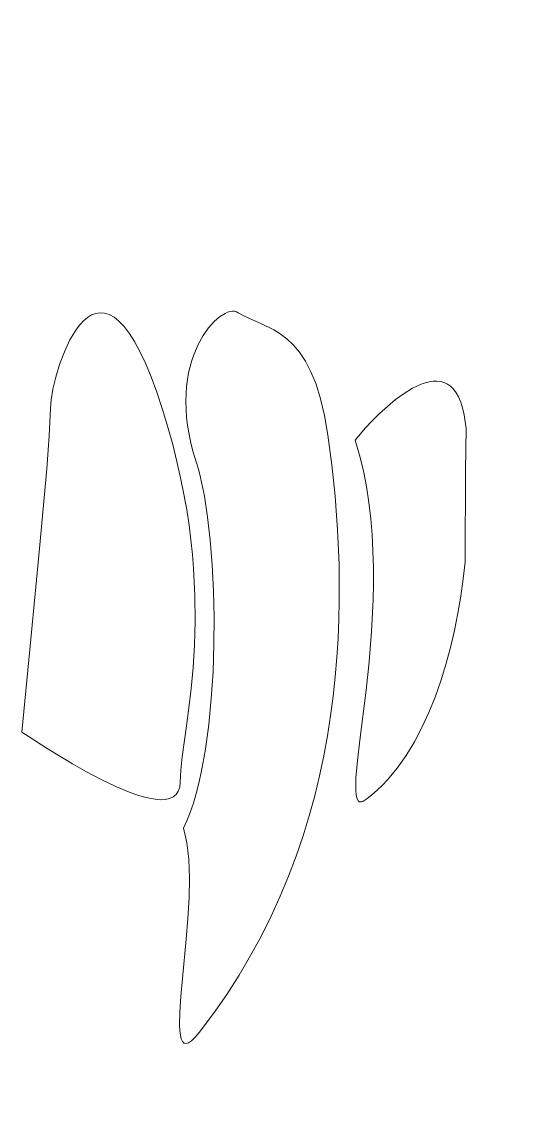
# Model space of a CAD drawing. Header units: millimetres. Extents: x -207 to 189, y -279 to 292.
# Drawn here: x -96.89 to -90.39, y 163.24 to 177.6 of the extents above; entities that cross this region are included whole.
import ezdxf

# ---------------------------------------------------------------- set-up
doc = ezdxf.new("R2010")
doc.units = ezdxf.units.MM
doc.header["$MEASUREMENT"] = 0
doc.layers.add('layer 1', color=7, linetype='Continuous')

msp = doc.modelspace()

# ---------------------------------------------------------------- linework, layer by layer
at = {"layer": 'layer 1', "lineweight": 9}
msp.add_open_spline([(-12.1732, -71.8089), (-12.1732, -71.8089), (-194.0377, -71.8089), (-194.0377, -71.8089), (-194.0377, -71.8089), (-194.0377, -71.8089), (-194.0377, -62.8057), (-194.0377, -62.8057), (-194.0377, -62.8057), (-194.0377, -62.8057), (-188.0357, -62.8057), (-188.0357, -62.8057), (-188.0357, -62.8057), (-188.0357, -62.8057), (-188.0357, -8.7866), (-188.0357, -8.7866), (-188.0357, -8.7866), (-188.0357, -8.7866), (-182.0335, -8.7866), (-182.0335, -8.7866), (-182.0335, -8.7866), (-182.0335, -8.7866), (-182.0335, 57.2368), (-182.0335, 57.2368), (-182.0335, 57.2368), (-182.0335, 57.2368), (-176.0313, 57.2368), (-176.0313, 57.2368), (-176.0313, 57.2368), (-176.0313, 57.2368), (-176.0313, 270.3124), (-176.0313, 270.3124), (-176.0313, 270.3124), (-175.5205, 274.5082), (-172.6642, 278.0508), (-168.6738, 279.445), (-168.6738, 279.445), (-125.8103, 291.5669), (-80.402, 291.5625), (-37.5372, 279.445), (-37.5372, 279.445), (-33.5462, 278.0527), (-30.6926, 274.508), (-30.1796, 270.3124), (-30.1796, 270.3124), (-30.1796, 270.3124), (-30.1796, 57.2368), (-30.1796, 57.2368), (-30.1796, 57.2368), (-30.1796, 57.2368), (-24.1774, 57.2368), (-24.1774, 57.2368), (-24.1774, 57.2368), (-24.1774, 57.2368), (-24.1774, -8.7866), (-24.1774, -8.7866), (-24.1774, -8.7866), (-24.1774, -8.7866), (-18.1754, -8.7866), (-18.1754, -8.7866), (-18.1754, -8.7866), (-18.1754, -8.7866), (-18.1754, -62.8057), (-18.1754, -62.8057), (-18.1754, -62.8057), (-18.1754, -62.8057), (-12.1732, -62.8057), (-12.1732, -62.8057), (-12.1732, -62.8057), (-12.1732, -62.8057), (-12.1732, -71.8089), (-12.1732, -71.8089)], degree=3, knots=[0, 0, 0, 0, 0.0526316, 0.0526316, 0.0526316, 0.0526316, 0.1052632, 0.1052632, 0.1052632, 0.1052632, 0.1578947, 0.1578947, 0.1578947, 0.1578947, 0.2105263, 0.2105263, 0.2105263, 0.2105263, 0.2631579, 0.2631579, 0.2631579, 0.2631579, 0.3157895, 0.3157895, 0.3157895, 0.3157895, 0.3684211, 0.3684211, 0.3684211, 0.3684211, 0.4210526, 0.4210526, 0.4210526, 0.4210526, 0.4736842, 0.4736842, 0.4736842, 0.4736842, 0.5263158, 0.5263158, 0.5263158, 0.5263158, 0.5789474, 0.5789474, 0.5789474, 0.5789474, 0.6315789, 0.6315789, 0.6315789, 0.6315789, 0.6842105, 0.6842105, 0.6842105, 0.6842105, 0.7368421, 0.7368421, 0.7368421, 0.7368421, 0.7894737, 0.7894737, 0.7894737, 0.7894737, 0.8421053, 0.8421053, 0.8421053, 0.8421053, 0.8947368, 0.8947368, 0.8947368, 0.8947368, 1, 1, 1, 1], dxfattribs=at)
at = {"layer": 'layer 1', "color": 5, "lineweight": 9}
for points, knots in [([(-95.0273, 172.47), (-95.0273, 172.47), (-95.1035, 172.6999), (-95.1035, 172.6999), (-95.1035, 172.6999), (-95.1035, 172.6999), (-95.179, 172.9038), (-95.179, 172.9038), (-95.179, 172.9038), (-95.179, 172.9038), (-95.2532, 173.0825), (-95.2532, 173.0825), (-95.2532, 173.0825), (-95.2532, 173.0825), (-95.326, 173.2375), (-95.326, 173.2375), (-95.326, 173.2375), (-95.326, 173.2375), (-95.3976, 173.3695), (-95.3976, 173.3695), (-95.3976, 173.3695), (-95.3976, 173.3695), (-95.4676, 173.48), (-95.4676, 173.48), (-95.4676, 173.48), (-95.4676, 173.48), (-95.5362, 173.57), (-95.5362, 173.57), (-95.5362, 173.57), (-95.5362, 173.57), (-95.6033, 173.6405), (-95.6033, 173.6405), (-95.6033, 173.6405), (-95.6033, 173.6405), (-95.6686, 173.6929), (-95.6686, 173.6929), (-95.6686, 173.6929), (-95.6686, 173.6929), (-95.7321, 173.7283), (-95.7321, 173.7283), (-95.7321, 173.7283), (-95.7321, 173.7283), (-95.7938, 173.7478), (-95.7938, 173.7478), (-95.7938, 173.7478), (-95.7938, 173.7478), (-95.8534, 173.7523), (-95.8534, 173.7523), (-95.8534, 173.7523), (-95.8534, 173.7523), (-95.9111, 173.7432), (-95.9111, 173.7432), (-95.9111, 173.7432), (-95.9111, 173.7432), (-95.9668, 173.7216), (-95.9668, 173.7216), (-95.9668, 173.7216), (-95.9668, 173.7216), (-96.0203, 173.6885), (-96.0203, 173.6885), (-96.0203, 173.6885), (-96.0203, 173.6885), (-96.0713, 173.6453), (-96.0713, 173.6453), (-96.0713, 173.6453), (-96.0713, 173.6453), (-96.12, 173.593), (-96.12, 173.593), (-96.12, 173.593), (-96.12, 173.593), (-96.1665, 173.5326), (-96.1665, 173.5326), (-96.1665, 173.5326), (-96.1665, 173.5326), (-96.2102, 173.4653), (-96.2102, 173.4653), (-96.2102, 173.4653), (-96.2102, 173.4653), (-96.2513, 173.3925), (-96.2513, 173.3925), (-96.2513, 173.3925), (-96.2513, 173.3925), (-96.3255, 173.2341), (-96.3255, 173.2341), (-96.3255, 173.2341), (-96.3255, 173.2341), (-96.388, 173.0664), (-96.388, 173.0664), (-96.388, 173.0664), (-96.388, 173.0664), (-96.4384, 172.8988), (-96.4384, 172.8988), (-96.4384, 172.8988), (-96.4384, 172.8988), (-96.4761, 172.7402), (-96.4761, 172.7402), (-96.4761, 172.7402), (-96.4761, 172.7402), (-96.5001, 172.5998), (-96.5001, 172.5998), (-96.5001, 172.5998), (-96.5001, 172.5998), (-96.5099, 172.4864), (-96.5099, 172.4864), (-96.5099, 172.4864), (-96.5099, 172.4864), (-96.5267, 172.1241), (-96.5267, 172.1241), (-96.5267, 172.1241), (-96.5267, 172.1241), (-96.5582, 171.6847), (-96.5582, 171.6847), (-96.5582, 171.6847), (-96.5582, 171.6847), (-96.6526, 170.63), (-96.6526, 170.63), (-96.6526, 170.63), (-96.6526, 170.63), (-96.77, 169.4325), (-96.77, 169.4325), (-96.77, 169.4325), (-96.77, 169.4325), (-96.8868, 168.2023), (-96.8868, 168.2023), (-96.8868, 168.2023), (-96.8868, 168.2023), (-96.7914, 168.14), (-96.7914, 168.14), (-96.7914, 168.14), (-96.7914, 168.14), (-96.5531, 167.9862), (-96.5531, 167.9862), (-96.5531, 167.9862), (-96.5531, 167.9862), (-96.2192, 167.784), (-96.2192, 167.784), (-96.2192, 167.784), (-96.2192, 167.784), (-96.0315, 167.6779), (-96.0315, 167.6779), (-96.0315, 167.6779), (-96.0315, 167.6779), (-95.8379, 167.5759), (-95.8379, 167.5759), (-95.8379, 167.5759), (-95.8379, 167.5759), (-95.6444, 167.483), (-95.6444, 167.483), (-95.6444, 167.483), (-95.6444, 167.483), (-95.4569, 167.4048), (-95.4569, 167.4048), (-95.4569, 167.4048), (-95.4569, 167.4048), (-95.3672, 167.3729), (-95.3672, 167.3729), (-95.3672, 167.3729), (-95.3672, 167.3729), (-95.2814, 167.3465), (-95.2814, 167.3465), (-95.2814, 167.3465), (-95.2814, 167.3465), (-95.2, 167.3267), (-95.2, 167.3267), (-95.2, 167.3267), (-95.2, 167.3267), (-95.1238, 167.3137), (-95.1238, 167.3137), (-95.1238, 167.3137), (-95.1238, 167.3137), (-95.0536, 167.3083), (-95.0536, 167.3083), (-95.0536, 167.3083), (-95.0536, 167.3083), (-94.9902, 167.3114), (-94.9902, 167.3114), (-94.9902, 167.3114), (-94.9902, 167.3114), (-94.9342, 167.3234), (-94.9342, 167.3234), (-94.9342, 167.3234), (-94.9342, 167.3234), (-94.8866, 167.3452), (-94.8866, 167.3452), (-94.8866, 167.3452), (-94.8866, 167.3452), (-94.8478, 167.3771), (-94.8478, 167.3771), (-94.8478, 167.3771), (-94.8478, 167.3771), (-94.8188, 167.4203), (-94.8188, 167.4203), (-94.8188, 167.4203), (-94.8188, 167.4203), (-94.8, 167.475), (-94.8, 167.475), (-94.8, 167.475), (-94.8, 167.475), (-94.7928, 167.542), (-94.7928, 167.542), (-94.7928, 167.542), (-94.7928, 167.542), (-94.7838, 167.6987), (-94.7838, 167.6987), (-94.7838, 167.6987), (-94.7838, 167.6987), (-94.7652, 167.8751), (-94.7652, 167.8751), (-94.7652, 167.8751), (-94.7652, 167.8751), (-94.71, 168.2874), (-94.71, 168.2874), (-94.71, 168.2874), (-94.71, 168.2874), (-94.6789, 168.5234), (-94.6789, 168.5234), (-94.6789, 168.5234), (-94.6789, 168.5234), (-94.6491, 168.7795), (-94.6491, 168.7795), (-94.6491, 168.7795), (-94.6491, 168.7795), (-94.6233, 169.0558), (-94.6233, 169.0558), (-94.6233, 169.0558), (-94.6233, 169.0558), (-94.6043, 169.3524), (-94.6043, 169.3524), (-94.6043, 169.3524), (-94.6043, 169.3524), (-94.5948, 169.6695), (-94.5948, 169.6695), (-94.5948, 169.6695), (-94.5948, 169.6695), (-94.5976, 170.0072), (-94.5976, 170.0072), (-94.5976, 170.0072), (-94.5976, 170.0072), (-94.6156, 170.3653), (-94.6156, 170.3653), (-94.6156, 170.3653), (-94.6156, 170.3653), (-94.6311, 170.5522), (-94.6311, 170.5522), (-94.6311, 170.5522), (-94.6311, 170.5522), (-94.6513, 170.7443), (-94.6513, 170.7443), (-94.6513, 170.7443), (-94.6513, 170.7443), (-94.6768, 170.9415), (-94.6768, 170.9415), (-94.6768, 170.9415), (-94.6768, 170.9415), (-94.7075, 171.1441), (-94.7075, 171.1441), (-94.7075, 171.1441), (-94.7075, 171.1441), (-94.7442, 171.3518), (-94.7442, 171.3518), (-94.7442, 171.3518), (-94.7442, 171.3518), (-94.7872, 171.5649), (-94.7872, 171.5649), (-94.7872, 171.5649), (-94.7872, 171.5649), (-94.8365, 171.7831), (-94.8365, 171.7831), (-94.8365, 171.7831), (-94.8365, 171.7831), (-94.8927, 172.0067), (-94.8927, 172.0067), (-94.8927, 172.0067), (-94.8927, 172.0067), (-94.9562, 172.2357), (-94.9562, 172.2357), (-94.9562, 172.2357), (-94.9562, 172.2357), (-95.0273, 172.47), (-95.0273, 172.47)], [0, 0, 0, 0, 0.0140845, 0.0140845, 0.0140845, 0.0140845, 0.028169, 0.028169, 0.028169, 0.028169, 0.0422535, 0.0422535, 0.0422535, 0.0422535, 0.056338, 0.056338, 0.056338, 0.056338, 0.0704225, 0.0704225, 0.0704225, 0.0704225, 0.084507, 0.084507, 0.084507, 0.084507, 0.0985915, 0.0985915, 0.0985915, 0.0985915, 0.1126761, 0.1126761, 0.1126761, 0.1126761, 0.1267606, 0.1267606, 0.1267606, 0.1267606, 0.1408451, 0.1408451, 0.1408451, 0.1408451, 0.1549296, 0.1549296, 0.1549296, 0.1549296, 0.1690141, 0.1690141, 0.1690141, 0.1690141, 0.1830986, 0.1830986, 0.1830986, 0.1830986, 0.1971831, 0.1971831, 0.1971831, 0.1971831, 0.2112676, 0.2112676, 0.2112676, 0.2112676, 0.2253521, 0.2253521, 0.2253521, 0.2253521, 0.2394366, 0.2394366, 0.2394366, 0.2394366, 0.2535211, 0.2535211, 0.2535211, 0.2535211, 0.2676056, 0.2676056, 0.2676056, 0.2676056, 0.2816901, 0.2816901, 0.2816901, 0.2816901, 0.2957746, 0.2957746, 0.2957746, 0.2957746, 0.3098592, 0.3098592, 0.3098592, 0.3098592, 0.3239437, 0.3239437, 0.3239437, 0.3239437, 0.3380282, 0.3380282, 0.3380282, 0.3380282, 0.3521127, 0.3521127, 0.3521127, 0.3521127, 0.3661972, 0.3661972, 0.3661972, 0.3661972, 0.3802817, 0.3802817, 0.3802817, 0.3802817, 0.3943662, 0.3943662, 0.3943662, 0.3943662, 0.4084507, 0.4084507, 0.4084507, 0.4084507, 0.4225352, 0.4225352, 0.4225352, 0.4225352, 0.4366197, 0.4366197, 0.4366197, 0.4366197, 0.4507042, 0.4507042, 0.4507042, 0.4507042, 0.4647887, 0.4647887, 0.4647887, 0.4647887, 0.4788732, 0.4788732, 0.4788732, 0.4788732, 0.4929577, 0.4929577, 0.4929577, 0.4929577, 0.5070423, 0.5070423, 0.5070423, 0.5070423, 0.5211268, 0.5211268, 0.5211268, 0.5211268, 0.5352113, 0.5352113, 0.5352113, 0.5352113, 0.5492958, 0.5492958, 0.5492958, 0.5492958, 0.5633803, 0.5633803, 0.5633803, 0.5633803, 0.5774648, 0.5774648, 0.5774648, 0.5774648, 0.5915493, 0.5915493, 0.5915493, 0.5915493, 0.6056338, 0.6056338, 0.6056338, 0.6056338, 0.6197183, 0.6197183, 0.6197183, 0.6197183, 0.6338028, 0.6338028, 0.6338028, 0.6338028, 0.6478873, 0.6478873, 0.6478873, 0.6478873, 0.6619718, 0.6619718, 0.6619718, 0.6619718, 0.6760563, 0.6760563, 0.6760563, 0.6760563, 0.6901408, 0.6901408, 0.6901408, 0.6901408, 0.7042254, 0.7042254, 0.7042254, 0.7042254, 0.7183099, 0.7183099, 0.7183099, 0.7183099, 0.7323944, 0.7323944, 0.7323944, 0.7323944, 0.7464789, 0.7464789, 0.7464789, 0.7464789, 0.7605634, 0.7605634, 0.7605634, 0.7605634, 0.7746479, 0.7746479, 0.7746479, 0.7746479, 0.7887324, 0.7887324, 0.7887324, 0.7887324, 0.8028169, 0.8028169, 0.8028169, 0.8028169, 0.8169014, 0.8169014, 0.8169014, 0.8169014, 0.8309859, 0.8309859, 0.8309859, 0.8309859, 0.8450704, 0.8450704, 0.8450704, 0.8450704, 0.8591549, 0.8591549, 0.8591549, 0.8591549, 0.8732394, 0.8732394, 0.8732394, 0.8732394, 0.8873239, 0.8873239, 0.8873239, 0.8873239, 0.9014085, 0.9014085, 0.9014085, 0.9014085, 0.915493, 0.915493, 0.915493, 0.915493, 0.9295775, 0.9295775, 0.9295775, 0.9295775, 0.943662, 0.943662, 0.943662, 0.943662, 0.9577465, 0.9577465, 0.9577465, 0.9577465, 0.971831, 0.971831, 0.971831, 0.971831, 1, 1, 1, 1]), ([(-92.8392, 172.1331), (-92.8392, 172.1331), (-92.8828, 172.3895), (-92.8828, 172.3895), (-92.8828, 172.3895), (-92.8828, 172.3895), (-92.9354, 172.6129), (-92.9354, 172.6129), (-92.9354, 172.6129), (-92.9354, 172.6129), (-92.9961, 172.8058), (-92.9961, 172.8058), (-92.9961, 172.8058), (-92.9961, 172.8058), (-93.064, 172.9709), (-93.064, 172.9709), (-93.064, 172.9709), (-93.064, 172.9709), (-93.1378, 173.1108), (-93.1378, 173.1108), (-93.1378, 173.1108), (-93.1378, 173.1108), (-93.2161, 173.2283), (-93.2161, 173.2283), (-93.2161, 173.2283), (-93.2161, 173.2283), (-93.2983, 173.326), (-93.2983, 173.326), (-93.2983, 173.326), (-93.2983, 173.326), (-93.3831, 173.4064), (-93.3831, 173.4064), (-93.3831, 173.4064), (-93.3831, 173.4064), (-93.4695, 173.4724), (-93.4695, 173.4724), (-93.4695, 173.4724), (-93.4695, 173.4724), (-93.5563, 173.5266), (-93.5563, 173.5266), (-93.5563, 173.5266), (-93.5563, 173.5266), (-93.7269, 173.6102), (-93.7269, 173.6102), (-93.7269, 173.6102), (-93.7269, 173.6102), (-93.8859, 173.6782), (-93.8859, 173.6782), (-93.8859, 173.6782), (-93.8859, 173.6782), (-93.9584, 173.7132), (-93.9584, 173.7132), (-93.9584, 173.7132), (-93.9584, 173.7132), (-94.0249, 173.7522), (-94.0249, 173.7522), (-94.0249, 173.7522), (-94.0249, 173.7522), (-94.048, 173.7638), (-94.048, 173.7638), (-94.048, 173.7638), (-94.048, 173.7638), (-94.074, 173.7701), (-94.074, 173.7701), (-94.074, 173.7701), (-94.074, 173.7701), (-94.1025, 173.7711), (-94.1025, 173.7711), (-94.1025, 173.7711), (-94.1025, 173.7711), (-94.1332, 173.7669), (-94.1332, 173.7669), (-94.1332, 173.7669), (-94.1332, 173.7669), (-94.1657, 173.7575), (-94.1657, 173.7575), (-94.1657, 173.7575), (-94.1657, 173.7575), (-94.1999, 173.743), (-94.1999, 173.743), (-94.1999, 173.743), (-94.1999, 173.743), (-94.2718, 173.6988), (-94.2718, 173.6988), (-94.2718, 173.6988), (-94.2718, 173.6988), (-94.346, 173.635), (-94.346, 173.635), (-94.346, 173.635), (-94.346, 173.635), (-94.4199, 173.5521), (-94.4199, 173.5521), (-94.4199, 173.5521), (-94.4199, 173.5521), (-94.491, 173.4504), (-94.491, 173.4504), (-94.491, 173.4504), (-94.491, 173.4504), (-94.5569, 173.3306), (-94.5569, 173.3306), (-94.5569, 173.3306), (-94.5569, 173.3306), (-94.6148, 173.1932), (-94.6148, 173.1932), (-94.6148, 173.1932), (-94.6148, 173.1932), (-94.6401, 173.118), (-94.6401, 173.118), (-94.6401, 173.118), (-94.6401, 173.118), (-94.6622, 173.0387), (-94.6622, 173.0387), (-94.6622, 173.0387), (-94.6622, 173.0387), (-94.6813, 172.9552), (-94.6813, 172.9552), (-94.6813, 172.9552), (-94.6813, 172.9552), (-94.6966, 172.8675), (-94.6966, 172.8675), (-94.6966, 172.8675), (-94.6966, 172.8675), (-94.7081, 172.776), (-94.7081, 172.776), (-94.7081, 172.776), (-94.7081, 172.776), (-94.7154, 172.6802), (-94.7154, 172.6802), (-94.7154, 172.6802), (-94.7154, 172.6802), (-94.718, 172.5808), (-94.718, 172.5808), (-94.718, 172.5808), (-94.718, 172.5808), (-94.7157, 172.4774), (-94.7157, 172.4774), (-94.7157, 172.4774), (-94.7157, 172.4774), (-94.7085, 172.3704), (-94.7085, 172.3704), (-94.7085, 172.3704), (-94.7085, 172.3704), (-94.6955, 172.2596), (-94.6955, 172.2596), (-94.6955, 172.2596), (-94.6955, 172.2596), (-94.6768, 172.1451), (-94.6768, 172.1451), (-94.6768, 172.1451), (-94.6768, 172.1451), (-94.6517, 172.027), (-94.6517, 172.027), (-94.6517, 172.027), (-94.6517, 172.027), (-94.6204, 171.9055), (-94.6204, 171.9055), (-94.6204, 171.9055), (-94.6204, 171.9055), (-94.5822, 171.7805), (-94.5822, 171.7805), (-94.5822, 171.7805), (-94.5822, 171.7805), (-94.552, 171.6813), (-94.552, 171.6813), (-94.552, 171.6813), (-94.552, 171.6813), (-94.5239, 171.572), (-94.5239, 171.572), (-94.5239, 171.572), (-94.5239, 171.572), (-94.473, 171.3258), (-94.473, 171.3258), (-94.473, 171.3258), (-94.473, 171.3258), (-94.4304, 171.0476), (-94.4304, 171.0476), (-94.4304, 171.0476), (-94.4304, 171.0476), (-94.3958, 170.7424), (-94.3958, 170.7424), (-94.3958, 170.7424), (-94.3958, 170.7424), (-94.3698, 170.4158), (-94.3698, 170.4158), (-94.3698, 170.4158), (-94.3698, 170.4158), (-94.353, 170.0727), (-94.353, 170.0727), (-94.353, 170.0727), (-94.353, 170.0727), (-94.3452, 169.719), (-94.3452, 169.719), (-94.3452, 169.719), (-94.3452, 169.719), (-94.3473, 169.3597), (-94.3473, 169.3597), (-94.3473, 169.3597), (-94.3473, 169.3597), (-94.3591, 169.0004), (-94.3591, 169.0004), (-94.3591, 169.0004), (-94.3591, 169.0004), (-94.3815, 168.6463), (-94.3815, 168.6463), (-94.3815, 168.6463), (-94.3815, 168.6463), (-94.4146, 168.3026), (-94.4146, 168.3026), (-94.4146, 168.3026), (-94.4146, 168.3026), (-94.4585, 167.9749), (-94.4585, 167.9749), (-94.4585, 167.9749), (-94.4585, 167.9749), (-94.5139, 167.6684), (-94.5139, 167.6684), (-94.5139, 167.6684), (-94.5139, 167.6684), (-94.5459, 167.5246), (-94.5459, 167.5246), (-94.5459, 167.5246), (-94.5459, 167.5246), (-94.5808, 167.3884), (-94.5808, 167.3884), (-94.5808, 167.3884), (-94.5808, 167.3884), (-94.6189, 167.2601), (-94.6189, 167.2601), (-94.6189, 167.2601), (-94.6189, 167.2601), (-94.6599, 167.1403), (-94.6599, 167.1403), (-94.6599, 167.1403), (-94.6599, 167.1403), (-94.7043, 167.03), (-94.7043, 167.03), (-94.7043, 167.03), (-94.7043, 167.03), (-94.7515, 166.9297), (-94.7515, 166.9297), (-94.7515, 166.9297), (-94.7515, 166.9297), (-94.7259, 166.8384), (-94.7259, 166.8384), (-94.7259, 166.8384), (-94.7259, 166.8384), (-94.7056, 166.7384), (-94.7056, 166.7384), (-94.7056, 166.7384), (-94.7056, 166.7384), (-94.6905, 166.6308), (-94.6905, 166.6308), (-94.6905, 166.6308), (-94.6905, 166.6308), (-94.68, 166.5163), (-94.68, 166.5163), (-94.68, 166.5163), (-94.68, 166.5163), (-94.6712, 166.2706), (-94.6712, 166.2706), (-94.6712, 166.2706), (-94.6712, 166.2706), (-94.676, 166.0082), (-94.676, 166.0082), (-94.676, 166.0082), (-94.676, 166.0082), (-94.6909, 165.7368), (-94.6909, 165.7368), (-94.6909, 165.7368), (-94.6909, 165.7368), (-94.7125, 165.4637), (-94.7125, 165.4637), (-94.7125, 165.4637), (-94.7125, 165.4637), (-94.762, 164.9405), (-94.762, 164.9405), (-94.762, 164.9405), (-94.762, 164.9405), (-94.783, 164.7052), (-94.783, 164.7052), (-94.783, 164.7052), (-94.783, 164.7052), (-94.7972, 164.4973), (-94.7972, 164.4973), (-94.7972, 164.4973), (-94.7972, 164.4973), (-94.8008, 164.3235), (-94.8008, 164.3235), (-94.8008, 164.3235), (-94.8008, 164.3235), (-94.7977, 164.2521), (-94.7977, 164.2521), (-94.7977, 164.2521), (-94.7977, 164.2521), (-94.7907, 164.1917), (-94.7907, 164.1917), (-94.7907, 164.1917), (-94.7907, 164.1917), (-94.7794, 164.1437), (-94.7794, 164.1437), (-94.7794, 164.1437), (-94.7794, 164.1437), (-94.7633, 164.1089), (-94.7633, 164.1089), (-94.7633, 164.1089), (-94.7633, 164.1089), (-94.7421, 164.0881), (-94.7421, 164.0881), (-94.7421, 164.0881), (-94.7421, 164.0881), (-94.7154, 164.0824), (-94.7154, 164.0824), (-94.7154, 164.0824), (-94.7154, 164.0824), (-94.6827, 164.0925), (-94.6827, 164.0925), (-94.6827, 164.0925), (-94.6827, 164.0925), (-94.6433, 164.1194), (-94.6433, 164.1194), (-94.6433, 164.1194), (-94.6433, 164.1194), (-94.5973, 164.164), (-94.5973, 164.164), (-94.5973, 164.164), (-94.5973, 164.164), (-94.5439, 164.2272), (-94.5439, 164.2272), (-94.5439, 164.2272), (-94.5439, 164.2272), (-94.3549, 164.4772), (-94.3549, 164.4772), (-94.3549, 164.4772), (-94.3549, 164.4772), (-94.1785, 164.7302), (-94.1785, 164.7302), (-94.1785, 164.7302), (-94.1785, 164.7302), (-94.014, 164.9861), (-94.014, 164.9861), (-94.014, 164.9861), (-94.014, 164.9861), (-93.8613, 165.2445), (-93.8613, 165.2445), (-93.8613, 165.2445), (-93.8613, 165.2445), (-93.7197, 165.5048), (-93.7197, 165.5048), (-93.7197, 165.5048), (-93.7197, 165.5048), (-93.5892, 165.7672), (-93.5892, 165.7672), (-93.5892, 165.7672), (-93.5892, 165.7672), (-93.4689, 166.0309), (-93.4689, 166.0309), (-93.4689, 166.0309), (-93.4689, 166.0309), (-93.3593, 166.2958), (-93.3593, 166.2958), (-93.3593, 166.2958), (-93.3593, 166.2958), (-93.2591, 166.5614), (-93.2591, 166.5614), (-93.2591, 166.5614), (-93.2591, 166.5614), (-93.1685, 166.8277), (-93.1685, 166.8277), (-93.1685, 166.8277), (-93.1685, 166.8277), (-93.0871, 167.0941), (-93.0871, 167.0941), (-93.0871, 167.0941), (-93.0871, 167.0941), (-93.0145, 167.3601), (-93.0145, 167.3601), (-93.0145, 167.3601), (-93.0145, 167.3601), (-92.9503, 167.6257), (-92.9503, 167.6257), (-92.9503, 167.6257), (-92.9503, 167.6257), (-92.8939, 167.8904), (-92.8939, 167.8904), (-92.8939, 167.8904), (-92.8939, 167.8904), (-92.8454, 168.1542), (-92.8454, 168.1542), (-92.8454, 168.1542), (-92.8454, 168.1542), (-92.8039, 168.4162), (-92.8039, 168.4162), (-92.8039, 168.4162), (-92.8039, 168.4162), (-92.7695, 168.6765), (-92.7695, 168.6765), (-92.7695, 168.6765), (-92.7695, 168.6765), (-92.7418, 168.9345), (-92.7418, 168.9345), (-92.7418, 168.9345), (-92.7418, 168.9345), (-92.7202, 169.19), (-92.7202, 169.19), (-92.7202, 169.19), (-92.7202, 169.19), (-92.7043, 169.4428), (-92.7043, 169.4428), (-92.7043, 169.4428), (-92.7043, 169.4428), (-92.694, 169.6922), (-92.694, 169.6922), (-92.694, 169.6922), (-92.694, 169.6922), (-92.6888, 169.9384), (-92.6888, 169.9384), (-92.6888, 169.9384), (-92.6888, 169.9384), (-92.6885, 170.1805), (-92.6885, 170.1805), (-92.6885, 170.1805), (-92.6885, 170.1805), (-92.6925, 170.4186), (-92.6925, 170.4186), (-92.6925, 170.4186), (-92.6925, 170.4186), (-92.7123, 170.8807), (-92.7123, 170.8807), (-92.7123, 170.8807), (-92.7123, 170.8807), (-92.7452, 171.3224), (-92.7452, 171.3224), (-92.7452, 171.3224), (-92.7452, 171.3224), (-92.7886, 171.7407), (-92.7886, 171.7407), (-92.7886, 171.7407), (-92.7886, 171.7407), (-92.8392, 172.1331), (-92.8392, 172.1331)], [0, 0, 0, 0, 0.009009, 0.009009, 0.009009, 0.009009, 0.018018, 0.018018, 0.018018, 0.018018, 0.027027, 0.027027, 0.027027, 0.027027, 0.036036, 0.036036, 0.036036, 0.036036, 0.045045, 0.045045, 0.045045, 0.045045, 0.0540541, 0.0540541, 0.0540541, 0.0540541, 0.0630631, 0.0630631, 0.0630631, 0.0630631, 0.0720721, 0.0720721, 0.0720721, 0.0720721, 0.0810811, 0.0810811, 0.0810811, 0.0810811, 0.0900901, 0.0900901, 0.0900901, 0.0900901, 0.0990991, 0.0990991, 0.0990991, 0.0990991, 0.1081081, 0.1081081, 0.1081081, 0.1081081, 0.1171171, 0.1171171, 0.1171171, 0.1171171, 0.1261261, 0.1261261, 0.1261261, 0.1261261, 0.1351351, 0.1351351, 0.1351351, 0.1351351, 0.1441441, 0.1441441, 0.1441441, 0.1441441, 0.1531532, 0.1531532, 0.1531532, 0.1531532, 0.1621622, 0.1621622, 0.1621622, 0.1621622, 0.1711712, 0.1711712, 0.1711712, 0.1711712, 0.1801802, 0.1801802, 0.1801802, 0.1801802, 0.1891892, 0.1891892, 0.1891892, 0.1891892, 0.1981982, 0.1981982, 0.1981982, 0.1981982, 0.2072072, 0.2072072, 0.2072072, 0.2072072, 0.2162162, 0.2162162, 0.2162162, 0.2162162, 0.2252252, 0.2252252, 0.2252252, 0.2252252, 0.2342342, 0.2342342, 0.2342342, 0.2342342, 0.2432432, 0.2432432, 0.2432432, 0.2432432, 0.2522523, 0.2522523, 0.2522523, 0.2522523, 0.2612613, 0.2612613, 0.2612613, 0.2612613, 0.2702703, 0.2702703, 0.2702703, 0.2702703, 0.2792793, 0.2792793, 0.2792793, 0.2792793, 0.2882883, 0.2882883, 0.2882883, 0.2882883, 0.2972973, 0.2972973, 0.2972973, 0.2972973, 0.3063063, 0.3063063, 0.3063063, 0.3063063, 0.3153153, 0.3153153, 0.3153153, 0.3153153, 0.3243243, 0.3243243, 0.3243243, 0.3243243, 0.3333333, 0.3333333, 0.3333333, 0.3333333, 0.3423423, 0.3423423, 0.3423423, 0.3423423, 0.3513514, 0.3513514, 0.3513514, 0.3513514, 0.3603604, 0.3603604, 0.3603604, 0.3603604, 0.3693694, 0.3693694, 0.3693694, 0.3693694, 0.3783784, 0.3783784, 0.3783784, 0.3783784, 0.3873874, 0.3873874, 0.3873874, 0.3873874, 0.3963964, 0.3963964, 0.3963964, 0.3963964, 0.4054054, 0.4054054, 0.4054054, 0.4054054, 0.4144144, 0.4144144, 0.4144144, 0.4144144, 0.4234234, 0.4234234, 0.4234234, 0.4234234, 0.4324324, 0.4324324, 0.4324324, 0.4324324, 0.4414414, 0.4414414, 0.4414414, 0.4414414, 0.4504505, 0.4504505, 0.4504505, 0.4504505, 0.4594595, 0.4594595, 0.4594595, 0.4594595, 0.4684685, 0.4684685, 0.4684685, 0.4684685, 0.4774775, 0.4774775, 0.4774775, 0.4774775, 0.4864865, 0.4864865, 0.4864865, 0.4864865, 0.4954955, 0.4954955, 0.4954955, 0.4954955, 0.5045045, 0.5045045, 0.5045045, 0.5045045, 0.5135135, 0.5135135, 0.5135135, 0.5135135, 0.5225225, 0.5225225, 0.5225225, 0.5225225, 0.5315315, 0.5315315, 0.5315315, 0.5315315, 0.5405405, 0.5405405, 0.5405405, 0.5405405, 0.5495495, 0.5495495, 0.5495495, 0.5495495, 0.5585586, 0.5585586, 0.5585586, 0.5585586, 0.5675676, 0.5675676, 0.5675676, 0.5675676, 0.5765766, 0.5765766, 0.5765766, 0.5765766, 0.5855856, 0.5855856, 0.5855856, 0.5855856, 0.5945946, 0.5945946, 0.5945946, 0.5945946, 0.6036036, 0.6036036, 0.6036036, 0.6036036, 0.6126126, 0.6126126, 0.6126126, 0.6126126, 0.6216216, 0.6216216, 0.6216216, 0.6216216, 0.6306306, 0.6306306, 0.6306306, 0.6306306, 0.6396396, 0.6396396, 0.6396396, 0.6396396, 0.6486486, 0.6486486, 0.6486486, 0.6486486, 0.6576577, 0.6576577, 0.6576577, 0.6576577, 0.6666667, 0.6666667, 0.6666667, 0.6666667, 0.6756757, 0.6756757, 0.6756757, 0.6756757, 0.6846847, 0.6846847, 0.6846847, 0.6846847, 0.6936937, 0.6936937, 0.6936937, 0.6936937, 0.7027027, 0.7027027, 0.7027027, 0.7027027, 0.7117117, 0.7117117, 0.7117117, 0.7117117, 0.7207207, 0.7207207, 0.7207207, 0.7207207, 0.7297297, 0.7297297, 0.7297297, 0.7297297, 0.7387387, 0.7387387, 0.7387387, 0.7387387, 0.7477477, 0.7477477, 0.7477477, 0.7477477, 0.7567568, 0.7567568, 0.7567568, 0.7567568, 0.7657658, 0.7657658, 0.7657658, 0.7657658, 0.7747748, 0.7747748, 0.7747748, 0.7747748, 0.7837838, 0.7837838, 0.7837838, 0.7837838, 0.7927928, 0.7927928, 0.7927928, 0.7927928, 0.8018018, 0.8018018, 0.8018018, 0.8018018, 0.8108108, 0.8108108, 0.8108108, 0.8108108, 0.8198198, 0.8198198, 0.8198198, 0.8198198, 0.8288288, 0.8288288, 0.8288288, 0.8288288, 0.8378378, 0.8378378, 0.8378378, 0.8378378, 0.8468468, 0.8468468, 0.8468468, 0.8468468, 0.8558559, 0.8558559, 0.8558559, 0.8558559, 0.8648649, 0.8648649, 0.8648649, 0.8648649, 0.8738739, 0.8738739, 0.8738739, 0.8738739, 0.8828829, 0.8828829, 0.8828829, 0.8828829, 0.8918919, 0.8918919, 0.8918919, 0.8918919, 0.9009009, 0.9009009, 0.9009009, 0.9009009, 0.9099099, 0.9099099, 0.9099099, 0.9099099, 0.9189189, 0.9189189, 0.9189189, 0.9189189, 0.9279279, 0.9279279, 0.9279279, 0.9279279, 0.9369369, 0.9369369, 0.9369369, 0.9369369, 0.9459459, 0.9459459, 0.9459459, 0.9459459, 0.954955, 0.954955, 0.954955, 0.954955, 0.963964, 0.963964, 0.963964, 0.963964, 0.972973, 0.972973, 0.972973, 0.972973, 0.981982, 0.981982, 0.981982, 0.981982, 1, 1, 1, 1]), ([(-92.3362, 167.3089), (-92.3362, 167.3089), (-92.2611, 167.3689), (-92.2611, 167.3689), (-92.2611, 167.3689), (-92.2611, 167.3689), (-92.1885, 167.4329), (-92.1885, 167.4329), (-92.1885, 167.4329), (-92.1885, 167.4329), (-92.1184, 167.5008), (-92.1184, 167.5008), (-92.1184, 167.5008), (-92.1184, 167.5008), (-92.0509, 167.5724), (-92.0509, 167.5724), (-92.0509, 167.5724), (-92.0509, 167.5724), (-91.9231, 167.7265), (-91.9231, 167.7265), (-91.9231, 167.7265), (-91.9231, 167.7265), (-91.8048, 167.8935), (-91.8048, 167.8935), (-91.8048, 167.8935), (-91.8048, 167.8935), (-91.6958, 168.0722), (-91.6958, 168.0722), (-91.6958, 168.0722), (-91.6958, 168.0722), (-91.5959, 168.2614), (-91.5959, 168.2614), (-91.5959, 168.2614), (-91.5959, 168.2614), (-91.5043, 168.4599), (-91.5043, 168.4599), (-91.5043, 168.4599), (-91.5043, 168.4599), (-91.4214, 168.6665), (-91.4214, 168.6665), (-91.4214, 168.6665), (-91.4214, 168.6665), (-91.3465, 168.8798), (-91.3465, 168.8798), (-91.3465, 168.8798), (-91.3465, 168.8798), (-91.2792, 169.0984), (-91.2792, 169.0984), (-91.2792, 169.0984), (-91.2792, 169.0984), (-91.2196, 169.3215), (-91.2196, 169.3215), (-91.2196, 169.3215), (-91.2196, 169.3215), (-91.167, 169.5473), (-91.167, 169.5473), (-91.167, 169.5473), (-91.167, 169.5473), (-91.1214, 169.775), (-91.1214, 169.775), (-91.1214, 169.775), (-91.1214, 169.775), (-91.0824, 170.003), (-91.0824, 170.003), (-91.0824, 170.003), (-91.0824, 170.003), (-91.0495, 170.23), (-91.0495, 170.23), (-91.0495, 170.23), (-91.0495, 170.23), (-91.0227, 170.4551), (-91.0227, 170.4551), (-91.0227, 170.4551), (-91.0227, 170.4551), (-91.0189, 171.6633), (-91.0189, 171.6633), (-91.0189, 171.6633), (-91.0189, 171.6633), (-91.0103, 172.2217), (-91.0103, 172.2217), (-91.0103, 172.2217), (-91.0103, 172.2217), (-91.038, 172.4023), (-91.038, 172.4023), (-91.038, 172.4023), (-91.038, 172.4023), (-91.0579, 172.4914), (-91.0579, 172.4914), (-91.0579, 172.4914), (-91.0579, 172.4914), (-91.0822, 172.5694), (-91.0822, 172.5694), (-91.0822, 172.5694), (-91.0822, 172.5694), (-91.1105, 172.6365), (-91.1105, 172.6365), (-91.1105, 172.6365), (-91.1105, 172.6365), (-91.1424, 172.6934), (-91.1424, 172.6934), (-91.1424, 172.6934), (-91.1424, 172.6934), (-91.1777, 172.7406), (-91.1777, 172.7406), (-91.1777, 172.7406), (-91.1777, 172.7406), (-91.2161, 172.7786), (-91.2161, 172.7786), (-91.2161, 172.7786), (-91.2161, 172.7786), (-91.2576, 172.8077), (-91.2576, 172.8077), (-91.2576, 172.8077), (-91.2576, 172.8077), (-91.3018, 172.8285), (-91.3018, 172.8285), (-91.3018, 172.8285), (-91.3018, 172.8285), (-91.3482, 172.8415), (-91.3482, 172.8415), (-91.3482, 172.8415), (-91.3482, 172.8415), (-91.3969, 172.8471), (-91.3969, 172.8471), (-91.3969, 172.8471), (-91.3969, 172.8471), (-91.4474, 172.8457), (-91.4474, 172.8457), (-91.4474, 172.8457), (-91.4474, 172.8457), (-91.4996, 172.8379), (-91.4996, 172.8379), (-91.4996, 172.8379), (-91.4996, 172.8379), (-91.5531, 172.8243), (-91.5531, 172.8243), (-91.5531, 172.8243), (-91.5531, 172.8243), (-91.6077, 172.8052), (-91.6077, 172.8052), (-91.6077, 172.8052), (-91.6077, 172.8052), (-91.719, 172.7523), (-91.719, 172.7523), (-91.719, 172.7523), (-91.719, 172.7523), (-91.8317, 172.6833), (-91.8317, 172.6833), (-91.8317, 172.6833), (-91.8317, 172.6833), (-91.9433, 172.6019), (-91.9433, 172.6019), (-91.9433, 172.6019), (-91.9433, 172.6019), (-92.0522, 172.512), (-92.0522, 172.512), (-92.0522, 172.512), (-92.0522, 172.512), (-92.156, 172.4172), (-92.156, 172.4172), (-92.156, 172.4172), (-92.156, 172.4172), (-92.2525, 172.3217), (-92.2525, 172.3217), (-92.2525, 172.3217), (-92.2525, 172.3217), (-92.3401, 172.2288), (-92.3401, 172.2288), (-92.3401, 172.2288), (-92.3401, 172.2288), (-92.4788, 172.0669), (-92.4788, 172.0669), (-92.4788, 172.0669), (-92.4788, 172.0669), (-92.4199, 171.8663), (-92.4199, 171.8663), (-92.4199, 171.8663), (-92.4199, 171.8663), (-92.3706, 171.6612), (-92.3706, 171.6612), (-92.3706, 171.6612), (-92.3706, 171.6612), (-92.3299, 171.4521), (-92.3299, 171.4521), (-92.3299, 171.4521), (-92.3299, 171.4521), (-92.2976, 171.2404), (-92.2976, 171.2404), (-92.2976, 171.2404), (-92.2976, 171.2404), (-92.2728, 171.0263), (-92.2728, 171.0263), (-92.2728, 171.0263), (-92.2728, 171.0263), (-92.255, 170.8112), (-92.255, 170.8112), (-92.255, 170.8112), (-92.255, 170.8112), (-92.2437, 170.5952), (-92.2437, 170.5952), (-92.2437, 170.5952), (-92.2437, 170.5952), (-92.2384, 170.3796), (-92.2384, 170.3796), (-92.2384, 170.3796), (-92.2384, 170.3796), (-92.2382, 170.1648), (-92.2382, 170.1648), (-92.2382, 170.1648), (-92.2382, 170.1648), (-92.2428, 169.9521), (-92.2428, 169.9521), (-92.2428, 169.9521), (-92.2428, 169.9521), (-92.2634, 169.5347), (-92.2634, 169.5347), (-92.2634, 169.5347), (-92.2634, 169.5347), (-92.2959, 169.1342), (-92.2959, 169.1342), (-92.2959, 169.1342), (-92.2959, 169.1342), (-92.3353, 168.7562), (-92.3353, 168.7562), (-92.3353, 168.7562), (-92.3353, 168.7562), (-92.4159, 168.0941), (-92.4159, 168.0941), (-92.4159, 168.0941), (-92.4159, 168.0941), (-92.448, 167.8224), (-92.448, 167.8224), (-92.448, 167.8224), (-92.448, 167.8224), (-92.4681, 167.5988), (-92.4681, 167.5988), (-92.4681, 167.5988), (-92.4681, 167.5988), (-92.4723, 167.5069), (-92.4723, 167.5069), (-92.4723, 167.5069), (-92.4723, 167.5069), (-92.4717, 167.4293), (-92.4717, 167.4293), (-92.4717, 167.4293), (-92.4717, 167.4293), (-92.466, 167.3668), (-92.466, 167.3668), (-92.466, 167.3668), (-92.466, 167.3668), (-92.4542, 167.3202), (-92.4542, 167.3202), (-92.4542, 167.3202), (-92.4542, 167.3202), (-92.4358, 167.2903), (-92.4358, 167.2903), (-92.4358, 167.2903), (-92.4358, 167.2903), (-92.4241, 167.2819), (-92.4241, 167.2819), (-92.4241, 167.2819), (-92.4241, 167.2819), (-92.4106, 167.2779), (-92.4106, 167.2779), (-92.4106, 167.2779), (-92.4106, 167.2779), (-92.3949, 167.2785), (-92.3949, 167.2785), (-92.3949, 167.2785), (-92.3949, 167.2785), (-92.3775, 167.2838), (-92.3775, 167.2838), (-92.3775, 167.2838), (-92.3775, 167.2838), (-92.3362, 167.3089), (-92.3362, 167.3089)], [0, 0, 0, 0, 0.0142857, 0.0142857, 0.0142857, 0.0142857, 0.0285714, 0.0285714, 0.0285714, 0.0285714, 0.0428571, 0.0428571, 0.0428571, 0.0428571, 0.0571429, 0.0571429, 0.0571429, 0.0571429, 0.0714286, 0.0714286, 0.0714286, 0.0714286, 0.0857143, 0.0857143, 0.0857143, 0.0857143, 0.1, 0.1, 0.1, 0.1, 0.1142857, 0.1142857, 0.1142857, 0.1142857, 0.1285714, 0.1285714, 0.1285714, 0.1285714, 0.1428571, 0.1428571, 0.1428571, 0.1428571, 0.1571429, 0.1571429, 0.1571429, 0.1571429, 0.1714286, 0.1714286, 0.1714286, 0.1714286, 0.1857143, 0.1857143, 0.1857143, 0.1857143, 0.2, 0.2, 0.2, 0.2, 0.2142857, 0.2142857, 0.2142857, 0.2142857, 0.2285714, 0.2285714, 0.2285714, 0.2285714, 0.2428571, 0.2428571, 0.2428571, 0.2428571, 0.2571429, 0.2571429, 0.2571429, 0.2571429, 0.2714286, 0.2714286, 0.2714286, 0.2714286, 0.2857143, 0.2857143, 0.2857143, 0.2857143, 0.3, 0.3, 0.3, 0.3, 0.3142857, 0.3142857, 0.3142857, 0.3142857, 0.3285714, 0.3285714, 0.3285714, 0.3285714, 0.3428571, 0.3428571, 0.3428571, 0.3428571, 0.3571429, 0.3571429, 0.3571429, 0.3571429, 0.3714286, 0.3714286, 0.3714286, 0.3714286, 0.3857143, 0.3857143, 0.3857143, 0.3857143, 0.4, 0.4, 0.4, 0.4, 0.4142857, 0.4142857, 0.4142857, 0.4142857, 0.4285714, 0.4285714, 0.4285714, 0.4285714, 0.4428571, 0.4428571, 0.4428571, 0.4428571, 0.4571429, 0.4571429, 0.4571429, 0.4571429, 0.4714286, 0.4714286, 0.4714286, 0.4714286, 0.4857143, 0.4857143, 0.4857143, 0.4857143, 0.5, 0.5, 0.5, 0.5, 0.5142857, 0.5142857, 0.5142857, 0.5142857, 0.5285714, 0.5285714, 0.5285714, 0.5285714, 0.5428571, 0.5428571, 0.5428571, 0.5428571, 0.5571429, 0.5571429, 0.5571429, 0.5571429, 0.5714286, 0.5714286, 0.5714286, 0.5714286, 0.5857143, 0.5857143, 0.5857143, 0.5857143, 0.6, 0.6, 0.6, 0.6, 0.6142857, 0.6142857, 0.6142857, 0.6142857, 0.6285714, 0.6285714, 0.6285714, 0.6285714, 0.6428571, 0.6428571, 0.6428571, 0.6428571, 0.6571429, 0.6571429, 0.6571429, 0.6571429, 0.6714286, 0.6714286, 0.6714286, 0.6714286, 0.6857143, 0.6857143, 0.6857143, 0.6857143, 0.7, 0.7, 0.7, 0.7, 0.7142857, 0.7142857, 0.7142857, 0.7142857, 0.7285714, 0.7285714, 0.7285714, 0.7285714, 0.7428571, 0.7428571, 0.7428571, 0.7428571, 0.7571429, 0.7571429, 0.7571429, 0.7571429, 0.7714286, 0.7714286, 0.7714286, 0.7714286, 0.7857143, 0.7857143, 0.7857143, 0.7857143, 0.8, 0.8, 0.8, 0.8, 0.8142857, 0.8142857, 0.8142857, 0.8142857, 0.8285714, 0.8285714, 0.8285714, 0.8285714, 0.8428571, 0.8428571, 0.8428571, 0.8428571, 0.8571429, 0.8571429, 0.8571429, 0.8571429, 0.8714286, 0.8714286, 0.8714286, 0.8714286, 0.8857143, 0.8857143, 0.8857143, 0.8857143, 0.9, 0.9, 0.9, 0.9, 0.9142857, 0.9142857, 0.9142857, 0.9142857, 0.9285714, 0.9285714, 0.9285714, 0.9285714, 0.9428571, 0.9428571, 0.9428571, 0.9428571, 0.9571429, 0.9571429, 0.9571429, 0.9571429, 0.9714286, 0.9714286, 0.9714286, 0.9714286, 1, 1, 1, 1])]:
    msp.add_open_spline(points, degree=3, knots=knots, dxfattribs=at)

doc.saveas('drawing.dxf')
